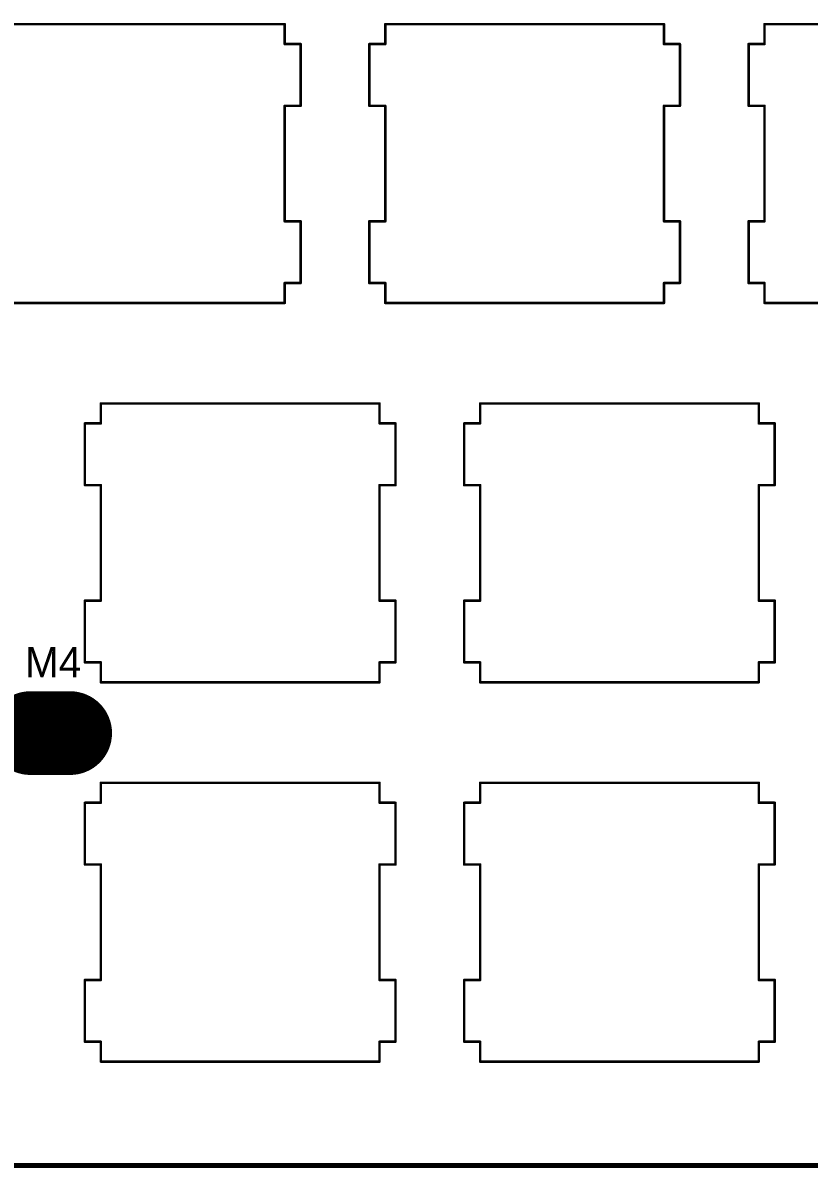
# Model space of a CAD drawing. Extents: x 43 to 335, y 43 to 163.
# Drawn here: x 83 to 122.4, y 43.2 to 100.7 of the extents above; entities that cross this region are included whole.
import ezdxf

# ---------------------------------------------------------------- set-up
doc = ezdxf.new("R2010")
doc.units = 0
doc.layers.get('0').update_dxf_attribs({"linetype": 'CONTINUOUS'})
for name, color, linetype in [('BOTTOMLAYER', 5, 'CONTINUOUS'), ('BOTTOMSOLDER', 6, 'CONTINUOUS'), ('MECHANICAL2', 216, 'CONTINUOUS'), ('MULTILAYER', 9, 'CONTINUOUS'), ('PADHOLELAYER', 156, 'CONTINUOUS'), ('TOPLAYER', 1, 'CONTINUOUS'), ('TOPOVERLAY', 2, 'CONTINUOUS'), ('TOPSOLDER', 216, 'CONTINUOUS')]:
    doc.layers.add(name, color=color, linetype=linetype)

# ---------------------------------------------------------------- blocks, each defined once
blk = doc.blocks.new('M2______2')
at = {"layer": 'BOTTOMLAYER', "const_width": 4}
blk.add_lwpolyline([(1, 0), (-1, 0)], dxfattribs=at)
at = {"layer": 'BOTTOMLAYER', "const_width": 2}
for points in [[(-2, 0, 1), (0, 0, 1)], [(0, 0, 1), (2, 0, 1)]]:
    blk.add_lwpolyline(points, format="xyb", close=True, dxfattribs=at)
at = {"layer": 'BOTTOMSOLDER', "const_width": 4.203}
blk.add_lwpolyline([(1, 0), (-1, 0)], dxfattribs=at)
at = {"layer": 'BOTTOMSOLDER', "const_width": 2.102}
for points in [[(-2.051, 0, 1), (0.051, 0, 1)], [(-0.051, 0, 1), (2.051, 0, 1)]]:
    blk.add_lwpolyline(points, format="xyb", close=True, dxfattribs=at)
at = {"layer": 'MULTILAYER', "const_width": 4}
blk.add_lwpolyline([(1, 0), (-1, 0)], dxfattribs=at)
at = {"layer": 'MULTILAYER', "const_width": 2}
for points in [[(-2, 0, 1), (0, 0, 1)], [(0, 0, 1), (2, 0, 1)]]:
    blk.add_lwpolyline(points, format="xyb", close=True, dxfattribs=at)
at = {"layer": 'PADHOLELAYER', "const_width": 1}
blk.add_lwpolyline([(-0.5, 0, 1), (0.5, 0, 1)], format="xyb", close=True, dxfattribs=at)
at = {"layer": 'TOPLAYER', "const_width": 4}
blk.add_lwpolyline([(1, 0), (-1, 0)], dxfattribs=at)
at = {"layer": 'TOPLAYER', "const_width": 2}
for points in [[(-2, 0, 1), (0, 0, 1)], [(0, 0, 1), (2, 0, 1)]]:
    blk.add_lwpolyline(points, format="xyb", close=True, dxfattribs=at)
at = {"layer": 'TOPSOLDER', "const_width": 4.203}
blk.add_lwpolyline([(1, 0), (-1, 0)], dxfattribs=at)
at = {"layer": 'TOPSOLDER', "const_width": 2.102}
for points in [[(-2.051, 0, 1), (0.051, 0, 1)], [(-0.051, 0, 1), (2.051, 0, 1)]]:
    blk.add_lwpolyline(points, format="xyb", close=True, dxfattribs=at)

msp = doc.modelspace()

# ---------------------------------------------------------------- linework, layer by layer
at = {"layer": 'MECHANICAL2'}
for points, const_width in [([(82.103, 100.625), (96.104, 100.625)], 0.127), ([(96.104, 99.626), (96.104, 100.625)], 0.127), ([(101.153, 99.626), (101.153, 100.625)], 0.127), ([(101.153, 100.625), (115.154, 100.625)], 0.127), ([(115.154, 99.626), (115.154, 100.625)], 0.127), ([(120.203, 99.626), (120.203, 100.625)], 0.127), ([(120.203, 100.625), (134.204, 100.625)], 0.127), ([(96.104, 99.626), (96.904, 99.626)], 0.127), ([(96.904, 96.527), (96.904, 99.626)], 0.127), ([(100.353, 99.626), (101.153, 99.626)], 0.127), ([(100.353, 96.527), (100.353, 99.626)], 0.127), ([(115.154, 99.626), (115.954, 99.626)], 0.127), ([(115.954, 96.527), (115.954, 99.626)], 0.127), ([(119.404, 99.626), (120.203, 99.626)], 0.127), ([(119.404, 96.527), (119.404, 99.626)], 0.127), ([(96.104, 90.725), (96.104, 96.527)], 0.127), ([(96.104, 96.527), (96.904, 96.527)], 0.127), ([(100.353, 96.527), (101.153, 96.527)], 0.127), ([(101.153, 90.725), (101.153, 96.527)], 0.127), ([(115.154, 90.725), (115.154, 96.527)], 0.127), ([(115.154, 96.527), (115.954, 96.527)], 0.127), ([(119.404, 96.527), (120.203, 96.527)], 0.127), ([(120.203, 90.725), (120.203, 96.527)], 0.127), ([(96.104, 90.725), (96.904, 90.725)], 0.127), ([(96.904, 87.626), (96.904, 90.725)], 0.127), ([(100.353, 90.725), (101.153, 90.725)], 0.127), ([(100.353, 87.626), (100.353, 90.725)], 0.127), ([(115.154, 90.725), (115.954, 90.725)], 0.127), ([(115.954, 87.626), (115.954, 90.725)], 0.127), ([(119.404, 90.725), (120.203, 90.725)], 0.127), ([(119.404, 87.626), (119.404, 90.725)], 0.127), ([(96.104, 86.626), (96.104, 87.626)], 0.127), ([(96.104, 87.626), (96.904, 87.626)], 0.127), ([(100.353, 87.626), (101.153, 87.626)], 0.127), ([(101.153, 86.626), (101.153, 87.626)], 0.127), ([(115.154, 86.626), (115.154, 87.626)], 0.127), ([(115.154, 87.626), (115.954, 87.626)], 0.127), ([(119.404, 87.626), (120.203, 87.626)], 0.127), ([(120.203, 86.626), (120.203, 87.626)], 0.127), ([(82.103, 86.626), (96.104, 86.626)], 0.127), ([(101.153, 86.626), (115.154, 86.626)], 0.127), ([(120.203, 86.626), (134.204, 86.626)], 0.127), ([(86.867, 80.576), (86.867, 81.575)], 0.127), ([(86.867, 81.575), (100.867, 81.575)], 0.127), ([(100.867, 80.576), (100.867, 81.575)], 0.127), ([(105.917, 80.576), (105.917, 81.575)], 0.127), ([(105.917, 81.575), (119.917, 81.575)], 0.127), ([(119.917, 80.576), (119.917, 81.575)], 0.127), ([(86.067, 80.576), (86.867, 80.576)], 0.127), ([(86.067, 77.477), (86.067, 80.576)], 0.127), ([(100.867, 80.576), (101.667, 80.576)], 0.127), ([(101.667, 77.477), (101.667, 80.576)], 0.127), ([(105.117, 80.576), (105.917, 80.576)], 0.127), ([(105.117, 77.477), (105.117, 80.576)], 0.127), ([(119.917, 80.576), (120.717, 80.576)], 0.127), ([(120.717, 77.477), (120.717, 80.576)], 0.127), ([(86.067, 77.477), (86.867, 77.477)], 0.127), ([(86.867, 71.675), (86.867, 77.477)], 0.127), ([(100.867, 71.675), (100.867, 77.477)], 0.127), ([(100.867, 77.477), (101.667, 77.477)], 0.127), ([(105.117, 77.477), (105.917, 77.477)], 0.127), ([(105.917, 71.675), (105.917, 77.477)], 0.127), ([(119.917, 71.675), (119.917, 77.477)], 0.127), ([(119.917, 77.477), (120.717, 77.477)], 0.127), ([(86.067, 71.675), (86.867, 71.675)], 0.127), ([(86.067, 68.576), (86.067, 71.675)], 0.127), ([(100.867, 71.675), (101.667, 71.675)], 0.127), ([(101.667, 68.576), (101.667, 71.675)], 0.127), ([(105.117, 71.675), (105.917, 71.675)], 0.127), ([(105.117, 68.576), (105.117, 71.675)], 0.127), ([(119.917, 71.675), (120.717, 71.675)], 0.127), ([(120.717, 68.576), (120.717, 71.675)], 0.127), ([(86.067, 68.576), (86.867, 68.576)], 0.127), ([(86.867, 67.576), (86.867, 68.576)], 0.127), ([(100.867, 67.576), (100.867, 68.576)], 0.127), ([(100.867, 68.576), (101.667, 68.576)], 0.127), ([(105.117, 68.576), (105.917, 68.576)], 0.127), ([(105.917, 67.576), (105.917, 68.576)], 0.127), ([(119.917, 67.576), (119.917, 68.576)], 0.127), ([(119.917, 68.576), (120.717, 68.576)], 0.127), ([(86.867, 67.576), (100.867, 67.576)], 0.127), ([(105.917, 67.576), (119.917, 67.576)], 0.127), ([(86.867, 61.526), (86.867, 62.526)], 0.127), ([(86.867, 62.526), (100.867, 62.526)], 0.127), ([(100.867, 61.526), (100.867, 62.526)], 0.127), ([(105.917, 61.526), (105.917, 62.526)], 0.127), ([(105.917, 62.526), (119.917, 62.526)], 0.127), ([(119.917, 61.526), (119.917, 62.526)], 0.127), ([(86.067, 61.526), (86.867, 61.526)], 0.127), ([(86.067, 58.427), (86.067, 61.526)], 0.127), ([(100.867, 61.526), (101.667, 61.526)], 0.127), ([(101.667, 58.427), (101.667, 61.526)], 0.127), ([(105.117, 61.526), (105.917, 61.526)], 0.127), ([(105.117, 58.427), (105.117, 61.526)], 0.127), ([(119.917, 61.526), (120.717, 61.526)], 0.127), ([(120.717, 58.427), (120.717, 61.526)], 0.127), ([(86.067, 58.427), (86.867, 58.427)], 0.127), ([(86.867, 52.625), (86.867, 58.427)], 0.127), ([(100.867, 52.625), (100.867, 58.427)], 0.127), ([(100.867, 58.427), (101.667, 58.427)], 0.127), ([(105.117, 58.427), (105.917, 58.427)], 0.127), ([(105.917, 52.625), (105.917, 58.427)], 0.127), ([(119.917, 52.625), (119.917, 58.427)], 0.127), ([(119.917, 58.427), (120.717, 58.427)], 0.127), ([(86.067, 52.625), (86.867, 52.625)], 0.127), ([(86.067, 49.526), (86.067, 52.625)], 0.127), ([(100.867, 52.625), (101.667, 52.625)], 0.127), ([(101.667, 49.526), (101.667, 52.625)], 0.127), ([(105.117, 52.625), (105.917, 52.625)], 0.127), ([(105.117, 49.526), (105.117, 52.625)], 0.127), ([(119.917, 52.625), (120.717, 52.625)], 0.127), ([(120.717, 49.526), (120.717, 52.625)], 0.127), ([(86.067, 49.526), (86.867, 49.526)], 0.127), ([(86.867, 48.527), (86.867, 49.526)], 0.127), ([(100.867, 48.527), (100.867, 49.526)], 0.127), ([(100.867, 49.526), (101.667, 49.526)], 0.127), ([(105.117, 49.526), (105.917, 49.526)], 0.127), ([(105.917, 48.527), (105.917, 49.526)], 0.127), ([(119.917, 48.527), (119.917, 49.526)], 0.127), ([(119.917, 49.526), (120.717, 49.526)], 0.127), ([(86.867, 48.527), (100.867, 48.527)], 0.127), ([(105.917, 48.527), (119.917, 48.527)], 0.127), ([(43.688, 43.307), (334.391, 43.307)], 0.254)]:
    msp.add_lwpolyline(points, dxfattribs=dict(at, const_width=const_width))
at = {"layer": 'MECHANICAL2', "const_width": 0.0635}
for points in [[(96.072, 100.625, 1), (96.136, 100.625, 1)], [(96.072, 100.625, 1), (96.136, 100.625, 1)], [(101.122, 100.625, 1), (101.185, 100.625, 1)], [(101.122, 100.625, 1), (101.185, 100.625, 1)], [(115.122, 100.625, 1), (115.186, 100.625, 1)], [(115.122, 100.625, 1), (115.186, 100.625, 1)], [(120.172, 100.625, 1), (120.235, 100.625, 1)], [(120.172, 100.625, 1), (120.235, 100.625, 1)], [(96.072, 99.626, 1), (96.136, 99.626, 1)], [(96.072, 99.626, 1), (96.136, 99.626, 1)], [(96.872, 99.626, 1), (96.935, 99.626, 1)], [(96.872, 99.626, 1), (96.935, 99.626, 1)], [(100.321, 99.626, 1), (100.384, 99.626, 1)], [(100.321, 99.626, 1), (100.384, 99.626, 1)], [(101.122, 99.626, 1), (101.185, 99.626, 1)], [(101.122, 99.626, 1), (101.185, 99.626, 1)], [(115.122, 99.626, 1), (115.186, 99.626, 1)], [(115.122, 99.626, 1), (115.186, 99.626, 1)], [(115.922, 99.626, 1), (115.985, 99.626, 1)], [(115.922, 99.626, 1), (115.985, 99.626, 1)], [(119.372, 99.626, 1), (119.436, 99.626, 1)], [(119.372, 99.626, 1), (119.436, 99.626, 1)], [(120.172, 99.626, 1), (120.235, 99.626, 1)], [(120.172, 99.626, 1), (120.235, 99.626, 1)], [(96.072, 96.527, 1), (96.136, 96.527, 1)], [(96.072, 96.527, 1), (96.136, 96.527, 1)], [(96.872, 96.527, 1), (96.935, 96.527, 1)], [(96.872, 96.527, 1), (96.935, 96.527, 1)], [(100.321, 96.527, 1), (100.384, 96.527, 1)], [(100.321, 96.527, 1), (100.384, 96.527, 1)], [(101.122, 96.527, 1), (101.185, 96.527, 1)], [(101.122, 96.527, 1), (101.185, 96.527, 1)], [(115.122, 96.527, 1), (115.186, 96.527, 1)], [(115.122, 96.527, 1), (115.186, 96.527, 1)], [(115.922, 96.527, 1), (115.985, 96.527, 1)], [(115.922, 96.527, 1), (115.985, 96.527, 1)], [(119.372, 96.527, 1), (119.436, 96.527, 1)], [(119.372, 96.527, 1), (119.436, 96.527, 1)], [(120.172, 96.527, 1), (120.235, 96.527, 1)], [(120.172, 96.527, 1), (120.235, 96.527, 1)], [(96.072, 90.725, 1), (96.136, 90.725, 1)], [(96.072, 90.725, 1), (96.136, 90.725, 1)], [(96.872, 90.725, 1), (96.935, 90.725, 1)], [(96.872, 90.725, 1), (96.935, 90.725, 1)], [(100.321, 90.725, 1), (100.384, 90.725, 1)], [(100.321, 90.725, 1), (100.384, 90.725, 1)], [(101.122, 90.725, 1), (101.185, 90.725, 1)], [(101.122, 90.725, 1), (101.185, 90.725, 1)], [(115.122, 90.725, 1), (115.186, 90.725, 1)], [(115.122, 90.725, 1), (115.186, 90.725, 1)], [(115.922, 90.725, 1), (115.985, 90.725, 1)], [(115.922, 90.725, 1), (115.985, 90.725, 1)], [(119.372, 90.725, 1), (119.436, 90.725, 1)], [(119.372, 90.725, 1), (119.436, 90.725, 1)], [(120.172, 90.725, 1), (120.235, 90.725, 1)], [(120.172, 90.725, 1), (120.235, 90.725, 1)], [(96.072, 87.626, 1), (96.136, 87.626, 1)], [(96.072, 87.626, 1), (96.136, 87.626, 1)], [(96.872, 87.626, 1), (96.935, 87.626, 1)], [(96.872, 87.626, 1), (96.935, 87.626, 1)], [(100.321, 87.626, 1), (100.384, 87.626, 1)], [(100.321, 87.626, 1), (100.384, 87.626, 1)], [(101.122, 87.626, 1), (101.185, 87.626, 1)], [(101.122, 87.626, 1), (101.185, 87.626, 1)], [(115.122, 87.626, 1), (115.186, 87.626, 1)], [(115.122, 87.626, 1), (115.186, 87.626, 1)], [(115.922, 87.626, 1), (115.985, 87.626, 1)], [(115.922, 87.626, 1), (115.985, 87.626, 1)], [(119.372, 87.626, 1), (119.436, 87.626, 1)], [(119.372, 87.626, 1), (119.436, 87.626, 1)], [(120.172, 87.626, 1), (120.235, 87.626, 1)], [(120.172, 87.626, 1), (120.235, 87.626, 1)], [(96.072, 86.626, 1), (96.136, 86.626, 1)], [(96.072, 86.626, 1), (96.136, 86.626, 1)], [(101.122, 86.626, 1), (101.185, 86.626, 1)], [(101.122, 86.626, 1), (101.185, 86.626, 1)], [(115.122, 86.626, 1), (115.186, 86.626, 1)], [(115.122, 86.626, 1), (115.186, 86.626, 1)], [(120.172, 86.626, 1), (120.235, 86.626, 1)], [(120.172, 86.626, 1), (120.235, 86.626, 1)], [(86.836, 81.575, 1), (86.899, 81.575, 1)], [(86.836, 81.575, 1), (86.899, 81.575, 1)], [(100.835, 81.575, 1), (100.898, 81.575, 1)], [(100.835, 81.575, 1), (100.898, 81.575, 1)], [(105.886, 81.575, 1), (105.949, 81.575, 1)], [(105.886, 81.575, 1), (105.949, 81.575, 1)], [(119.885, 81.575, 1), (119.948, 81.575, 1)], [(119.885, 81.575, 1), (119.948, 81.575, 1)], [(86.035, 80.576, 1), (86.098, 80.576, 1)], [(86.035, 80.576, 1), (86.098, 80.576, 1)], [(86.836, 80.576, 1), (86.899, 80.576, 1)], [(86.836, 80.576, 1), (86.899, 80.576, 1)], [(100.835, 80.576, 1), (100.898, 80.576, 1)], [(100.835, 80.576, 1), (100.898, 80.576, 1)], [(101.636, 80.576, 1), (101.699, 80.576, 1)], [(101.636, 80.576, 1), (101.699, 80.576, 1)], [(105.085, 80.576, 1), (105.148, 80.576, 1)], [(105.085, 80.576, 1), (105.148, 80.576, 1)], [(105.886, 80.576, 1), (105.949, 80.576, 1)], [(105.886, 80.576, 1), (105.949, 80.576, 1)], [(119.885, 80.576, 1), (119.948, 80.576, 1)], [(119.885, 80.576, 1), (119.948, 80.576, 1)], [(120.686, 80.576, 1), (120.749, 80.576, 1)], [(120.686, 80.576, 1), (120.749, 80.576, 1)], [(86.035, 77.477, 1), (86.098, 77.477, 1)], [(86.035, 77.477, 1), (86.098, 77.477, 1)], [(86.836, 77.477, 1), (86.899, 77.477, 1)], [(86.836, 77.477, 1), (86.899, 77.477, 1)], [(100.835, 77.477, 1), (100.898, 77.477, 1)], [(100.835, 77.477, 1), (100.898, 77.477, 1)], [(101.636, 77.477, 1), (101.699, 77.477, 1)], [(101.636, 77.477, 1), (101.699, 77.477, 1)], [(105.085, 77.477, 1), (105.148, 77.477, 1)], [(105.085, 77.477, 1), (105.148, 77.477, 1)], [(105.886, 77.477, 1), (105.949, 77.477, 1)], [(105.886, 77.477, 1), (105.949, 77.477, 1)], [(119.885, 77.477, 1), (119.948, 77.477, 1)], [(119.885, 77.477, 1), (119.948, 77.477, 1)], [(120.686, 77.477, 1), (120.749, 77.477, 1)], [(120.686, 77.477, 1), (120.749, 77.477, 1)], [(86.035, 71.675, 1), (86.098, 71.675, 1)], [(86.035, 71.675, 1), (86.098, 71.675, 1)], [(86.836, 71.675, 1), (86.899, 71.675, 1)], [(86.836, 71.675, 1), (86.899, 71.675, 1)], [(100.835, 71.675, 1), (100.898, 71.675, 1)], [(100.835, 71.675, 1), (100.898, 71.675, 1)], [(101.636, 71.675, 1), (101.699, 71.675, 1)], [(101.636, 71.675, 1), (101.699, 71.675, 1)], [(105.085, 71.675, 1), (105.148, 71.675, 1)], [(105.085, 71.675, 1), (105.148, 71.675, 1)], [(105.886, 71.675, 1), (105.949, 71.675, 1)], [(105.886, 71.675, 1), (105.949, 71.675, 1)], [(119.885, 71.675, 1), (119.948, 71.675, 1)], [(119.885, 71.675, 1), (119.948, 71.675, 1)], [(120.686, 71.675, 1), (120.749, 71.675, 1)], [(120.686, 71.675, 1), (120.749, 71.675, 1)], [(86.035, 68.576, 1), (86.098, 68.576, 1)], [(86.035, 68.576, 1), (86.098, 68.576, 1)], [(86.836, 68.576, 1), (86.899, 68.576, 1)], [(86.836, 68.576, 1), (86.899, 68.576, 1)], [(100.835, 68.576, 1), (100.898, 68.576, 1)], [(100.835, 68.576, 1), (100.898, 68.576, 1)], [(101.636, 68.576, 1), (101.699, 68.576, 1)], [(101.636, 68.576, 1), (101.699, 68.576, 1)], [(105.085, 68.576, 1), (105.148, 68.576, 1)], [(105.085, 68.576, 1), (105.148, 68.576, 1)], [(105.886, 68.576, 1), (105.949, 68.576, 1)], [(105.886, 68.576, 1), (105.949, 68.576, 1)], [(119.885, 68.576, 1), (119.948, 68.576, 1)], [(119.885, 68.576, 1), (119.948, 68.576, 1)], [(120.686, 68.576, 1), (120.749, 68.576, 1)], [(120.686, 68.576, 1), (120.749, 68.576, 1)], [(86.836, 67.576, 1), (86.899, 67.576, 1)], [(86.836, 67.576, 1), (86.899, 67.576, 1)], [(100.835, 67.576, 1), (100.898, 67.576, 1)], [(100.835, 67.576, 1), (100.898, 67.576, 1)], [(105.886, 67.576, 1), (105.949, 67.576, 1)], [(105.886, 67.576, 1), (105.949, 67.576, 1)], [(119.885, 67.576, 1), (119.948, 67.576, 1)], [(119.885, 67.576, 1), (119.948, 67.576, 1)], [(86.836, 62.526, 1), (86.899, 62.526, 1)], [(86.836, 62.526, 1), (86.899, 62.526, 1)], [(100.835, 62.526, 1), (100.898, 62.526, 1)], [(100.835, 62.526, 1), (100.898, 62.526, 1)], [(105.886, 62.526, 1), (105.949, 62.526, 1)], [(105.886, 62.526, 1), (105.949, 62.526, 1)], [(119.885, 62.526, 1), (119.948, 62.526, 1)], [(119.885, 62.526, 1), (119.948, 62.526, 1)], [(86.035, 61.526, 1), (86.098, 61.526, 1)], [(86.035, 61.526, 1), (86.098, 61.526, 1)], [(86.836, 61.526, 1), (86.899, 61.526, 1)], [(86.836, 61.526, 1), (86.899, 61.526, 1)], [(100.835, 61.526, 1), (100.898, 61.526, 1)], [(100.835, 61.526, 1), (100.898, 61.526, 1)], [(101.636, 61.526, 1), (101.699, 61.526, 1)], [(101.636, 61.526, 1), (101.699, 61.526, 1)], [(105.085, 61.526, 1), (105.148, 61.526, 1)], [(105.085, 61.526, 1), (105.148, 61.526, 1)], [(105.886, 61.526, 1), (105.949, 61.526, 1)], [(105.886, 61.526, 1), (105.949, 61.526, 1)], [(119.885, 61.526, 1), (119.948, 61.526, 1)], [(119.885, 61.526, 1), (119.948, 61.526, 1)], [(120.686, 61.526, 1), (120.749, 61.526, 1)], [(120.686, 61.526, 1), (120.749, 61.526, 1)], [(86.035, 58.427, 1), (86.098, 58.427, 1)], [(86.035, 58.427, 1), (86.098, 58.427, 1)], [(86.836, 58.427, 1), (86.899, 58.427, 1)], [(86.836, 58.427, 1), (86.899, 58.427, 1)], [(100.835, 58.427, 1), (100.898, 58.427, 1)], [(100.835, 58.427, 1), (100.898, 58.427, 1)], [(101.636, 58.427, 1), (101.699, 58.427, 1)], [(101.636, 58.427, 1), (101.699, 58.427, 1)], [(105.085, 58.427, 1), (105.148, 58.427, 1)], [(105.085, 58.427, 1), (105.148, 58.427, 1)], [(105.886, 58.427, 1), (105.949, 58.427, 1)], [(105.886, 58.427, 1), (105.949, 58.427, 1)], [(119.885, 58.427, 1), (119.948, 58.427, 1)], [(119.885, 58.427, 1), (119.948, 58.427, 1)], [(120.686, 58.427, 1), (120.749, 58.427, 1)], [(120.686, 58.427, 1), (120.749, 58.427, 1)], [(86.035, 52.625, 1), (86.098, 52.625, 1)], [(86.035, 52.625, 1), (86.098, 52.625, 1)], [(86.836, 52.625, 1), (86.899, 52.625, 1)], [(86.836, 52.625, 1), (86.899, 52.625, 1)], [(100.835, 52.625, 1), (100.898, 52.625, 1)], [(100.835, 52.625, 1), (100.898, 52.625, 1)], [(101.636, 52.625, 1), (101.699, 52.625, 1)], [(101.636, 52.625, 1), (101.699, 52.625, 1)], [(105.085, 52.625, 1), (105.148, 52.625, 1)], [(105.085, 52.625, 1), (105.148, 52.625, 1)], [(105.886, 52.625, 1), (105.949, 52.625, 1)], [(105.886, 52.625, 1), (105.949, 52.625, 1)], [(119.885, 52.625, 1), (119.948, 52.625, 1)], [(119.885, 52.625, 1), (119.948, 52.625, 1)], [(120.686, 52.625, 1), (120.749, 52.625, 1)], [(120.686, 52.625, 1), (120.749, 52.625, 1)], [(86.035, 49.526, 1), (86.098, 49.526, 1)], [(86.035, 49.526, 1), (86.098, 49.526, 1)], [(86.836, 49.526, 1), (86.899, 49.526, 1)], [(86.836, 49.526, 1), (86.899, 49.526, 1)], [(100.835, 49.526, 1), (100.898, 49.526, 1)], [(100.835, 49.526, 1), (100.898, 49.526, 1)], [(101.636, 49.526, 1), (101.699, 49.526, 1)], [(101.636, 49.526, 1), (101.699, 49.526, 1)], [(105.085, 49.526, 1), (105.148, 49.526, 1)], [(105.085, 49.526, 1), (105.148, 49.526, 1)], [(105.886, 49.526, 1), (105.949, 49.526, 1)], [(105.886, 49.526, 1), (105.949, 49.526, 1)], [(119.885, 49.526, 1), (119.948, 49.526, 1)], [(119.885, 49.526, 1), (119.948, 49.526, 1)], [(120.686, 49.526, 1), (120.749, 49.526, 1)], [(120.686, 49.526, 1), (120.749, 49.526, 1)], [(86.836, 48.527, 1), (86.899, 48.527, 1)], [(86.836, 48.527, 1), (86.899, 48.527, 1)], [(100.835, 48.527, 1), (100.898, 48.527, 1)], [(100.835, 48.527, 1), (100.898, 48.527, 1)], [(105.886, 48.527, 1), (105.949, 48.527, 1)], [(105.886, 48.527, 1), (105.949, 48.527, 1)], [(119.885, 48.527, 1), (119.948, 48.527, 1)], [(119.885, 48.527, 1), (119.948, 48.527, 1)]]:
    msp.add_lwpolyline(points, format="xyb", close=True, dxfattribs=at)

# ---------------------------------------------------------------- block references
at = {"rotation": 180}
msp.add_blockref('M2______2', (84.328, 65.024), dxfattribs=at)

# ---------------------------------------------------------------- texts
at = {"layer": 'TOPOVERLAY'}
msp.add_text('M4', height=1.524, dxfattribs=at).set_placement((83.058, 67.818))

doc.saveas('drawing.dxf')
